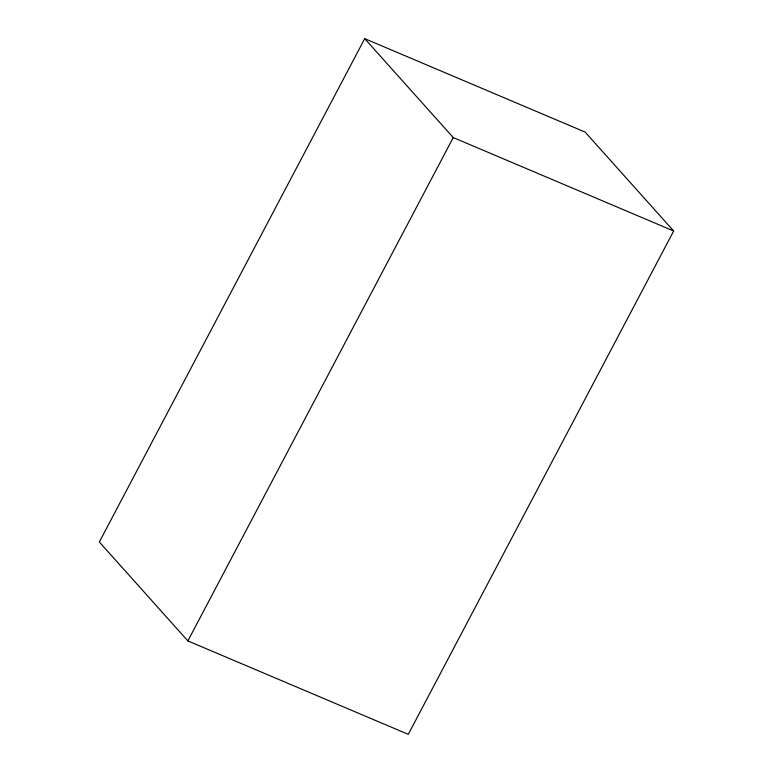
<?xml version="1.0" encoding="UTF-8"?>
<svg xmlns="http://www.w3.org/2000/svg" width="773" height="773" viewBox="0 0 773 773"><rect width="100%" height="100%" fill="white"/><g stroke="black" fill="none" stroke-linecap="round" stroke-linejoin="round"><path stroke-width="1.16" d="M364.711 38.65L99.331 541.999L187.868 640.914L408.289 734.35L673.67 231.001L585.132 132.086L364.711 38.65L453.249 137.565L673.67 231.001M187.868 640.914L453.249 137.565"/></g></svg>
